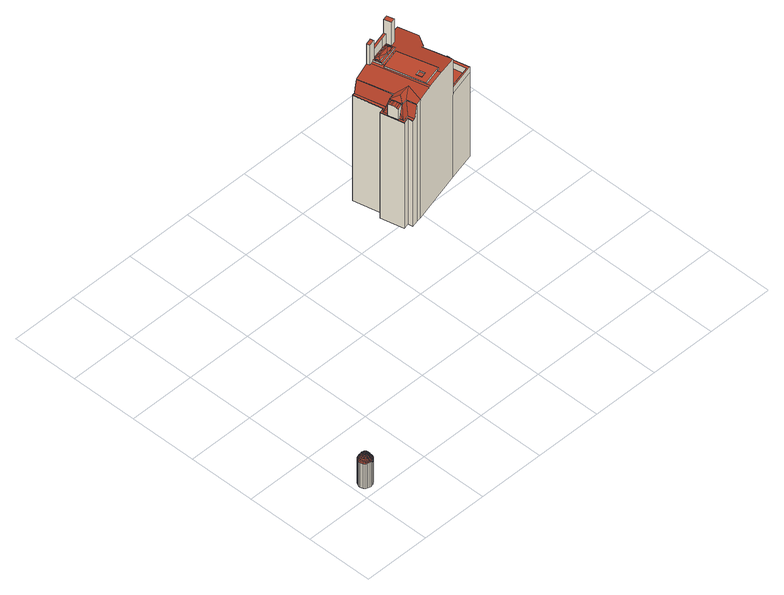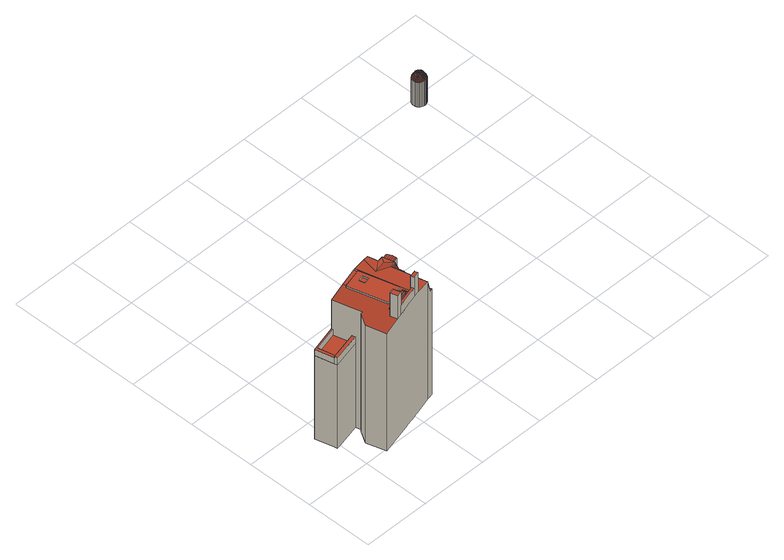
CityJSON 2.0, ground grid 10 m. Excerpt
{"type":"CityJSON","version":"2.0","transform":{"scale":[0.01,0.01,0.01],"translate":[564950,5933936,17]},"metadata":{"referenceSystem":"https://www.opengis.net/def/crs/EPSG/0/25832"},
"CityObjects":{
"building1":{"type":"Building","attributes":{"Grundfläche 2D":"3.105714","Grundhöhe NN":"18.549"},"geometry":[{"type":"Solid","lod":"3","boundaries":[[[[0,1,2,3]],[[0,3,4,5]],[[1,6,7,2]],[[5,4,8,9]],[[10,11,12,13]],[[14,15,16,12,11]],[[12,16,17,13]],[[18,13,17,19]],[[15,20,21,22]],[[15,22,16]],[[16,23,24,17]],[[22,25,23,16]],[[19,17,24,26]],[[21,27,25,22]],[[24,23,3,2]],[[23,25,4,3]],[[24,2,7,26]],[[25,27,8,4]],[[6,28,29,7]],[[28,30,31,29]],[[30,32,33,31]],[[32,34,35,33]],[[36,37,38,39,40]],[[37,36,41,42]],[[43,42,41,44]],[[36,45,46,41]],[[40,45,36]],[[41,46,47,44]],[[19,26,48,40]],[[45,40,48,49]],[[46,45,49,50]],[[47,46,50,51]],[[48,26,7,29]],[[49,48,29,31]],[[50,49,31,33]],[[51,50,33,35]],[[34,52,53,35]],[[52,54,55,53]],[[56,57,55,54]],[[56,58,59,57]],[[60,61,62,63]],[[60,63,64,65,66,67]],[[68,69,70,67,66,65]],[[62,71,64,63]],[[72,69,68,73]],[[71,47,51,74]],[[64,71,74,75]],[[64,75,76,65]],[[65,76,77,68]],[[73,68,77,78]],[[74,51,35,53]],[[75,74,53,55]],[[75,55,57,76]],[[77,76,57,59]],[[78,77,59,79]],[[80,79,59,58]],[[81,82,79,80]],[[81,83,84,82]],[[83,85,86,84]],[[87,88,86,85]],[[89,90,91,92]],[[93,92,91,94]],[[90,72,73,95]],[[91,90,95,96]],[[94,91,96,97]],[[98,94,97,99]],[[95,73,78,100]],[[96,95,100,101]],[[97,96,101,102]],[[97,102,103,99]],[[78,79,82,100]],[[100,82,84,101]],[[102,101,84,86]],[[102,86,88,103]],[[87,104,105,88]],[[106,107,105,104]],[[106,108,109,107]],[[108,110,111,109]],[[112,113,114,115,116,117]],[[117,116,115,118,119,120]],[[120,119,121,122]],[[98,99,114,113]],[[121,119,118,123]],[[121,123,124,125]],[[99,103,126,114]],[[114,126,127,115]],[[118,115,127,128]],[[123,118,128,129]],[[124,123,129,130]],[[103,88,105,126]],[[127,126,105,107]],[[128,127,107,109]],[[129,128,109,111]],[[129,111,131,130]],[[110,132,131,111]],[[133,134,131,132]],[[135,136,134,133]],[[135,137,138,136]],[[137,139,140,138]],[[141,125,142,143,144]],[[145,146,144,143,142]],[[147,148,149,146,145,150]],[[124,142,125]],[[142,150,145]],[[142,124,130,151]],[[142,151,152,150]],[[147,150,152,153]],[[154,147,153,155]],[[130,131,134,151]],[[152,151,134,136]],[[153,152,136,138]],[[155,153,138,140]],[[156,157,140,139]],[[158,159,157,156]],[[158,160,161,159]],[[160,162,163,161]],[[164,165,166,167]],[[164,167,168,169,170]],[[171,172,173,170,169,168]],[[167,166,174,175]],[[175,168,167]],[[154,155,176,174]],[[174,176,177,175]],[[168,175,177,178]],[[171,168,178,179]],[[176,155,140,157]],[[177,176,157,159]],[[178,177,159,161]],[[178,161,163,179]],[[180,181,163,162]],[[182,183,181,180]],[[184,185,183,182]],[[184,186,187,185]],[[188,189,190,191,192]],[[193,194,195,192,191,190]],[[196,197,198,195,194,193]],[[189,172,171,199]],[[199,190,189]],[[20,197,196,21]],[[171,179,200,199]],[[190,199,200,201]],[[193,190,201,202]],[[196,193,202,203]],[[21,196,203,27]],[[179,163,181,200]],[[201,200,181,183]],[[202,201,183,185]],[[203,202,185,187]],[[203,187,8,27]],[[9,8,187,186]],[[204,205,206,207]],[[208,206,205]],[[209,204,210,211]],[[207,210,204]],[[212,209,213,214]],[[211,213,209]],[[212,214,215]],[[216,215,217,218]],[[214,217,215]],[[216,219,220]],[[218,219,216]],[[221,220,219,222]],[[221,222,223,224]],[[225,224,223,226]],[[227,225,226,228]],[[227,228,229,230]],[[231,230,229,232]],[[231,232,233,234]],[[235,234,233,236]],[[235,236,237,238]],[[238,237,239]],[[239,240,241]],[[237,240,239]],[[241,242,243]],[[240,242,241]],[[243,244,245,246]],[[242,244,243]],[[246,245,247]],[[247,248,249]],[[245,250,247]],[[250,248,247]],[[251,249,248,252]],[[251,252,253,254]],[[254,253,255]],[[255,256,257]],[[253,258,255]],[[258,256,255]],[[257,256,259]],[[259,260,261]],[[256,262,259]],[[262,260,259]],[[263,208,205,204,209,212,215,216,220,221,224,225,227,230,231,234,235,238,239,241,243,246,247,249,251,254,255,257,259,261,264,265,266]],[[264,261,260,267]],[[265,264,267,268]],[[265,268,269,266]],[[266,270,263]],[[269,270,266]],[[263,270,208]],[[208,271,206]],[[270,271,208]],[[206,11,10,207]],[[206,271,14,11]],[[210,207,10,272]],[[211,210,272,38]],[[211,38,37,213]],[[213,37,42,214]],[[217,214,42,43]],[[217,43,61,218]],[[219,218,61,60]],[[219,60,67,222]],[[222,67,70,223]],[[223,70,273,226]],[[228,226,273,89]],[[228,89,92,229]],[[232,229,92,93]],[[232,93,274,233]],[[236,233,274,112]],[[237,236,112,117]],[[237,117,120,240]],[[242,240,120,122]],[[244,242,122,141]],[[244,141,144,245]],[[245,144,146,250]],[[248,250,146,149]],[[252,248,149,275]],[[252,275,165,253]],[[253,165,164,258]],[[258,164,170,256]],[[262,256,170,173]],[[262,173,188,260]],[[267,260,188,192]],[[267,192,195,268]],[[269,268,195,198]],[[270,269,198,276]],[[271,270,276,14]],[[272,10,13,18]],[[272,18,19,40,39,38]],[[61,43,44,62]],[[70,69,72,273]],[[89,273,72,90]],[[93,94,98,274]],[[274,98,113,112]],[[141,122,121,125]],[[154,277,275,149,148,147]],[[174,166,165,275,277,154]],[[173,172,189,188]],[[198,197,20,276]],[[14,276,20,15]],[[62,44,47,71]],[[278,279,1,0]],[[279,280,6,1]],[[281,278,0,5]],[[282,281,5,9]],[[280,283,28,6]],[[283,284,30,28]],[[284,285,32,30]],[[285,286,34,32]],[[286,287,52,34]],[[287,288,54,52]],[[288,289,56,54]],[[289,290,58,56]],[[290,291,80,58]],[[291,292,81,80]],[[292,293,83,81]],[[293,294,85,83]],[[294,295,87,85]],[[295,296,104,87]],[[296,297,106,104]],[[297,298,108,106]],[[298,299,110,108]],[[299,300,132,110]],[[300,301,133,132]],[[301,302,135,133]],[[302,303,137,135]],[[303,304,139,137]],[[304,305,156,139]],[[305,306,158,156]],[[306,307,160,158]],[[307,308,162,160]],[[308,309,180,162]],[[309,310,182,180]],[[310,311,184,182]],[[311,312,186,184]],[[312,282,9,186]],[[306,305,304,303,302,301,300,299,298,297,296,295,294,293,292,291,290,289,288,287,286,285,284,283,280,279,278,281,282,312,311,310,309,308,307]]]],"semantics":{"surfaces":[{"type":"RoofSurface"},{"type":"WallSurface"},{"type":"GroundSurface"}],"values":[[0,0,0,0,0,0,0,0,0,0,0,0,0,0,0,0,0,0,0,0,0,0,0,0,0,0,0,0,0,0,0,0,0,0,0,0,0,0,0,0,0,0,0,0,0,0,0,0,0,0,0,0,0,0,0,0,0,0,0,0,0,0,0,0,0,0,0,0,0,0,0,0,0,0,0,0,0,0,0,0,0,0,0,0,0,0,0,0,0,0,0,0,0,0,0,0,0,0,0,0,0,0,0,0,0,0,0,0,0,0,0,0,0,0,0,0,0,0,0,0,0,0,0,0,0,0,0,0,0,0,0,0,0,0,0,0,0,0,0,0,0,0,0,0,0,0,0,0,0,0,0,0,0,0,0,0,0,0,0,0,0,0,0,0,0,0,0,0,0,0,0,0,0,0,0,0,0,0,0,0,0,0,0,0,0,0,0,0,0,0,0,0,0,0,0,0,0,0,0,0,0,0,0,0,0,0,0,0,0,0,0,0,0,0,0,0,0,0,0,0,0,0,0,0,0,0,0,0,0,0,0,0,0,0,0,0,0,0,0,0,0,0,0,0,0,0,0,0,0,1,1,1,1,1,1,1,1,1,1,1,1,1,1,1,1,1,1,1,1,1,1,1,1,1,1,1,1,1,1,1,1,1,1,1,2]]}}]},
"building2":{"type":"Building","attributes":{"Grundfläche 2D":"108.239963","Grundhöhe NN":"17.609"},"children":["building2-1","building2-2","building2-3","building2-4","building2-5","building2-6","building2-7","building2-8","building2-9"],"geometry":[{"type":"Solid","lod":"3","boundaries":[[[[313,314,315,316,317,318,319,320,321,322,323,324,325,326],[327,328,329,330]],[[331,332,333,334,335,336,337,338,339]],[[340,341,342,343,344]],[[345,346,342,341]],[[347,348,349,350,351,346,345]],[[352,353,354,355,356,357,350]],[[346,351,350,357,356,358,359]],[[360,361,355]],[[355,361,356]],[[362,363,364,365,361,360]],[[366,367,363]],[[367,364,363]],[[368,369,370,371,372,373,374,375,343,342,346,359,358,356,361,365,376]],[[377,378,379,380,381]],[[382,383,384,385,386,387,378,377]],[[388,389,390,391]],[[392,393,394,395,396,397,398,399,400,401,402]],[[402,384,383,382,390,403,404,405,393,406]],[[406,393,392,402]],[[389,407,390]],[[390,407,403]],[[408,409,410,411,412,413,414,415,398,397,396,416,417,418,391,419,420,421,422]],[[418,423,391]],[[423,388,391]],[[387,424,425,378]],[[426,427,428,429,430,431,432,425,424]],[[379,378,425,432]],[[433,434,435,436]],[[320,319,416,396,395,394,393,405,404,325,324,323,322,321]],[[404,403,326,325]],[[389,388,315,314,313,326,403,407]],[[388,423,316,315]],[[418,417,318,317,316,423]],[[417,416,319,318]],[[433,327,330,434]],[[434,330,329,435]],[[435,329,328,436]],[[436,328,327,433]],[[437,337,336,335,438,439]],[[440,339,338,337,437,441]],[[332,331,339,440,442,443]],[[444,445,446,447,448,369,368,376,365,364,367,366,449,450]],[[370,369,448,451]],[[371,370,451,452]],[[372,371,452,453]],[[373,372,453,454]],[[374,373,454,455]],[[344,343,375,374,455,456,457,458]],[[381,344,458,459,377]],[[420,419,391,390,382,377,459,438,335,460]],[[334,333,332,443,461,408,422,421,420,460,335]],[[409,408,461,462]],[[410,409,462,463]],[[411,410,463,464]],[[465,466,467,468,449,366,386,385,384,402,401,400,399,398,415,414,413,412,411,464,469]],[[360,387,386,366,363,362]],[[387,360,355,424]],[[352,350,349,348,347,345,432,431,430,429,428,427,426,424,355,354,353]],[[432,345,341,379]],[[344,381,380,379,341,340]],[[451,448,447,446,445,444,450,449,468,467,466,465,469,464,463,462,461,443,442,440,441,437,439,438,459,458,457,456,455,454,453,452]]]],"semantics":{"surfaces":[{"type":"RoofSurface"},{"type":"WallSurface"},{"type":"GroundSurface"}],"values":[[0,0,0,0,0,0,0,0,0,0,0,0,0,0,0,0,0,0,0,0,0,0,0,0,0,0,0,0,1,1,1,1,1,1,1,1,1,1,1,1,1,1,1,1,1,1,1,1,1,1,1,1,1,1,1,1,1,1,1,1,2]]}}]},
"building2-1":{"type":"BuildingInstallation","parents":["building2"],"geometry":[{"type":"MultiSurface","lod":"3","boundaries":[[[470,471,472]],[[472,471,473]],[[474,471,470]],[[475,476,477,478,479,474]],[[474,479,471]],[[480,481,482,479,478,477]],[[483,473,479,482,481]],[[471,479,473]],[[484,485,486,481,480,477,487,488]],[[481,486,489]],[[481,489,483]],[[490,491,492,473,483,489,493,494]],[[473,492,495,496]],[[496,497,473]],[[498,499,472,473,497,500,501]],[[502,470,472,499,503]],[[504,505,474,470,502,506]],[[474,505,507,508]],[[509,476,475,474,508,510,511]],[[487,477,476,509,512,513]]],"semantics":{"surfaces":[{"type":"RoofSurface"},{"type":"WallSurface"}],"values":[0,0,0,0,0,0,0,0,1,1,1,1,1,1,1,1,1,1,1,1]}}]},
"building2-2":{"type":"BuildingInstallation","parents":["building2"],"geometry":[{"type":"MultiSurface","lod":"3","boundaries":[[[514,515,516,517,518,519,520,521,522,523,524,525]],[[414,415,398,399,400,401,516,515,514,525,524,413]],[[526,527,528,518,517,529,530,531]],[[528,532,519,518]],[[532,533,534,535,536,537,523,522,521,520,519]]],"semantics":{"surfaces":[{"type":"RoofSurface"},{"type":"WallSurface"}],"values":[0,1,1,1,1]}}]},
"building2-3":{"type":"BuildingInstallation","parents":["building2"],"geometry":[{"type":"MultiSurface","lod":"3","boundaries":[[[538,539,540,541,542]],[[332,333,540,539]],[[540,333,543,544,545,541]],[[339,542,541,545,338]],[[339,331,332,539,538,542]]],"semantics":{"surfaces":[{"type":"RoofSurface"},{"type":"WallSurface"}],"values":[0,1,1,1,1]}}]},
"building2-4":{"type":"BuildingInstallation","parents":["building2"],"geometry":[{"type":"MultiSurface","lod":"3","boundaries":[[[546,547,460,548,549,545,544]],[[543,550,546,544]],[[550,334,547,546]],[[334,335,460,547]],[[335,336,337,549,548,460]],[[337,338,545,549]]],"semantics":{"surfaces":[{"type":"RoofSurface"},{"type":"WallSurface"}],"values":[0,1,1,1,1,1]}}]},
"building2-5":{"type":"BuildingInstallation","parents":["building2"],"geometry":[{"type":"MultiSurface","lod":"3","boundaries":[[[551,552,553,554,555,556,557,558,559,560,561,562,563,564,565,566,567,568,569,570,571,572]],[[370,371,567,566]],[[572,571,375,573]],[[573,574,551,572]],[[575,553,552,551,574,576]],[[577,578,561,560]],[[563,562,579,376]],[[376,368,369,565,564,563]],[[369,370,566,565]],[[371,372,568,567]],[[372,373,569,568]],[[373,374,570,569]],[[374,375,571,570]],[[578,579,562,561]]],"semantics":{"surfaces":[{"type":"RoofSurface"},{"type":"WallSurface"}],"values":[0,1,1,1,1,1,1,1,1,1,1,1,1,1]}}]},
"building2-6":{"type":"BuildingInstallation","parents":["building2"],"geometry":[{"type":"MultiSurface","lod":"3","boundaries":[[[580,581,582,583,353,584,585,586]],[[587,353,583,588]],[[588,589,428,587]],[[589,590,591,428]],[[348,591,590,592]],[[593,348,592,594,595,596]],[[352,353,587,428,591,348,349,350]],[[585,584,597,357,358,577,560,559,582,581,580,586]],[[559,558,557,556,555,554,594,592,590,589,588,583,582]],[[594,554,553,575,359,351,593,596,595]]],"semantics":{"surfaces":[{"type":"RoofSurface"},{"type":"WallSurface"}],"values":[0,0,0,0,0,0,1,1,1,1]}}]},
"building2-7":{"type":"BuildingInstallation","parents":["building2"],"geometry":[{"type":"MultiSurface","lod":"3","boundaries":[[[598,599,600,601,602]],[[600,599,524,523,537,603]],[[603,604,605,602,601,600]],[[605,412,598,602]],[[413,524,599,598,412]]],"semantics":{"surfaces":[{"type":"RoofSurface"},{"type":"WallSurface"}],"values":[0,1,1,1,1]}}]},
"building2-8":{"type":"BuildingInstallation","parents":["building2"],"geometry":[{"type":"MultiSurface","lod":"3","boundaries":[[[606,607,608,609,610,611,612,613,614,615,616,617]],[[608,607,606,385,618,619]],[[609,608,619,620,621,383,622,623,624,625,626,627,614,613,612,611,610]],[[516,615,614,627,529,517]],[[516,401,402,384,385,606,617,616,615]]],"semantics":{"surfaces":[{"type":"RoofSurface"},{"type":"WallSurface"}],"values":[0,1,1,1,1]}}]},
"building2-9":{"type":"BuildingInstallation","parents":["building2"],"geometry":[{"type":"MultiSurface","lod":"3","boundaries":[[[628,629,630,631]],[[530,498,501,500]],[[631,632,505,504,506,502]],[[628,631,502,503]],[[498,530,627,628,503,499]],[[624,623,628,627,626,625]],[[531,530,500,497,496,495,492,491,490,528,527,526]],[[507,505,632]],[[509,511,510,508,507,632,633,634]],[[635,636,637,534,533,532,494,493,489,486,485,484,488,487,513,512,509,634,638]],[[528,490,494,532]],[[529,627,530]],[[623,622,639,629,628]],[[640,641,397,642,635,638,634,633,632,631,630,629,639,406,392]],[[636,635,642,535,534,637]]],"semantics":{"surfaces":[{"type":"RoofSurface"},{"type":"WallSurface"}],"values":[0,0,0,0,0,0,0,0,0,0,0,0,1,1,1]}}]}
},
"vertices":[
[10,137,574],[12,119,574],[23,121,586],[21,137,586],[22,153,586],[12,154,574],[17,102,574],[27,106,586],[27,168,586],[16,172,574],[77,131,664],[76,138,664],[62,137,649],[63,129,649],[77,143,664],[62,146,649],[44,137,630],[45,125,630],[65,120,649],[49,114,630],[65,154,649],[48,160,630],[45,149,630],[32,137,604],[34,123,604],[33,151,604],[38,110,604],[37,164,604],[25,86,574],[34,91,586],[36,71,574],[44,79,586],[49,59,574],[56,68,586],[64,50,574],[69,59,586],[74,106,649],[85,115,664],[81,120,664],[69,113,649],[54,103,630],[81,100,649],[89,111,664],[94,108,664],[88,95,649],[61,94,630],[70,86,630],[80,79,630],[44,97,604],[52,86,604],[62,76,604],[74,69,604],[81,43,574],[84,53,586],[98,39,574],[99,50,586],[116,38,574],[115,49,586],[134,41,574],[131,51,586],[106,104,664],[100,106,664],[96,92,649],[104,90,649],[102,72,630],[114,72,630],[113,90,649],[112,104,664],[126,74,630],[121,91,649],[118,105,664],[91,75,630],[130,94,649],[137,78,630],[87,63,604],[101,61,604],[115,60,604],[129,62,604],[142,67,604],[146,57,586],[151,47,574],[166,55,574],[160,64,586],[180,67,574],[172,75,586],[192,80,574],[183,87,586],[201,96,574],[191,100,586],[129,110,664],[137,98,649],[144,103,649],[134,114,664],[138,118,664],[150,110,649],[147,83,630],[156,91,630],[164,100,630],[154,117,649],[170,110,630],[154,74,604],[165,82,604],[174,93,604],[181,105,604],[207,113,574],[196,115,586],[209,130,574],[199,131,586],[209,148,574],[199,147,586],[206,166,574],[195,163,586],[143,129,664],[157,126,649],[174,121,630],[176,133,630],[158,134,649],[144,135,664],[176,145,630],[158,143,649],[144,141,664],[157,151,649],[143,147,664],[173,156,630],[169,167,630],[153,159,649],[185,118,604],[188,132,604],[188,146,604],[185,160,604],[180,173,604],[190,178,586],[199,182,574],[190,198,574],[181,191,586],[178,211,574],[171,203,586],[164,222,574],[158,213,586],[148,230,574],[144,220,586],[140,153,664],[163,177,630],[149,167,649],[137,158,664],[143,173,649],[133,163,664],[146,193,630],[136,179,649],[128,166,664],[155,186,630],[172,185,604],[163,195,604],[152,204,604],[135,199,630],[140,210,604],[131,235,574],[129,225,586],[113,238,574],[113,227,586],[95,237,574],[97,226,586],[78,232,574],[81,222,586],[111,172,664],[117,171,664],[120,185,649],[112,186,649],[100,203,630],[103,186,649],[105,171,664],[89,200,630],[95,184,649],[99,170,664],[124,202,630],[112,204,630],[126,214,604],[113,216,604],[99,215,604],[85,212,604],[62,225,574],[67,216,586],[47,215,574],[54,207,586],[34,203,574],[42,196,586],[24,188,574],[33,183,586],[94,167,664],[87,180,649],[68,189,630],[80,175,649],[89,164,664],[60,181,630],[73,169,649],[84,160,664],[53,171,630],[68,162,649],[81,155,664],[78,196,630],[72,206,604],[61,198,604],[51,188,604],[43,177,604],[99,136,679],[99,138,679],[90,138,672],[91,134,672],[99,140,679],[102,130,679],[92,131,672],[93,128,672],[103,129,679],[95,125,672],[98,122,672],[105,128,679],[107,127,679],[101,120,672],[104,119,672],[108,118,672],[109,126,679],[111,126,679],[111,118,672],[115,119,672],[113,127,679],[115,127,679],[118,120,672],[117,128,679],[121,121,672],[124,124,672],[118,130,679],[120,131,679],[126,126,672],[128,130,672],[121,133,679],[121,135,679],[129,133,672],[130,136,672],[122,137,679],[122,139,679],[130,140,672],[121,141,679],[129,143,672],[120,143,679],[128,147,672],[126,150,672],[119,145,679],[118,146,679],[121,155,672],[116,148,679],[124,152,672],[115,149,679],[118,156,672],[114,157,672],[112,149,679],[110,150,679],[107,158,672],[108,149,679],[111,158,672],[106,149,679],[101,155,672],[105,148,679],[104,157,672],[99,142,679],[103,147,679],[101,145,679],[100,144,679],[97,153,672],[95,151,672],[93,148,672],[92,145,672],[91,141,672],[79,126,664],[124,107,664],[141,124,664],[123,169,664],[78,149,664],[129,183,649],[10,137,155],[12,119,155],[17,102,155],[12,154,155],[16,172,155],[25,86,155],[36,71,155],[49,59,155],[64,50,155],[81,43,155],[98,39,155],[116,38,155],[134,41,155],[151,47,155],[166,55,155],[180,67,155],[192,80,155],[201,96,155],[207,113,155],[209,130,155],[209,148,155],[206,166,155],[199,182,155],[190,198,155],[178,211,155],[164,222,155],[148,230,155],[131,235,155],[113,238,155],[95,237,155],[78,232,155],[62,225,155],[47,215,155],[34,203,155],[24,188,155],
[4180,3046,2131],[4181,3047,2131],[4431,3115,2131],[4432,3115,2131],[4436,3116,2131],[4469,3125,2131],[4313,3700,2131],[4293,3695,2131],[4247,3682,2131],[4233,3678,2131],[4059,3631,2131],[4055,3630,2131],[4021,3621,2131],[4178,3046,2131],[4272,3259,2131],[4293,3176,2131],[4208,3154,2131],[4187,3237,2131],[5021,3551,1489],[4646,3459,1489],[4658,3413,1489],[4727,3157,1489],[4733,3134,1489],[5116,3236,1489],[5135,3241,1489],[5073,3514,1489],[5061,3561,1489],[3851,3004,2055],[3838,3061,2055],[3801,3000,1860],[3824,2901,1860],[3872,2912,2055],[3756,3043,2055],[3706,2978,1860],[3753,3055,2055],[3747,3079,2056],[3738,3111,2055],[3731,3139,2055],[3717,3046,1942],[3724,3164,2055],[3718,3190,2056],[3714,3203,2055],[3709,3221,2055],[3642,3258,1860],[3688,3196,1962],[3658,3188,1860],[3692,3039,1860],[3799,3244,2055],[3736,3277,1860],[3785,3301,2055],[3677,3752,2055],[3646,3746,1933],[3628,3741,1860],[3677,3754,2055],[3652,3747,1958],[3609,3736,1860],[3586,3729,1860],[3685,3300,1860],[3599,3280,1860],[3677,2939,1860],[3763,2959,1860],[3779,2891,1860],[3817,2900,1860],[3621,3739,1860],[3949,2925,2078],[4006,3189,2097],[3838,3061,2067],[3851,3004,2067],[3872,2912,2067],[4158,2980,2112],[3961,3778,2112],[3949,3828,2112],[3920,3820,2107],[3677,3754,2067],[3799,3244,2067],[4431,3115,2105],[4181,3047,2111],[4193,2989,2111],[4451,3058,2104],[4051,3670,2110],[4059,3631,2110],[4233,3678,2106],[4247,3682,2106],[4293,3695,2104],[4282,3737,2104],[4240,3907,2104],[4180,3891,2106],[4160,3885,2106],[4014,3846,2110],[4009,3844,2110],[4178,3046,2111],[4021,3621,2112],[4055,3630,2111],[4046,3669,2110],[4180,3046,2111],[4621,3552,2081],[4647,3558,2078],[4752,3734,2066],[4672,4024,2067],[4413,3954,2090],[4339,3934,2096],[4326,3930,2097],[4301,3923,2099],[4313,3700,2103],[4469,3125,2102],[4436,3116,2104],[4484,3067,2102],[4733,3134,2080],[4727,3157,2080],[4658,3413,2080],[4432,3115,2105],[3709,3221,2067],[3829,3147,2097],[3714,3203,2067],[3724,3164,2067],[3731,3139,2067],[3738,3111,2067],[3747,3079,2067],[3753,3055,2067],[3756,3043,2067],[4272,3259,2108],[4187,3237,2110],[4208,3154,2110],[4293,3176,2108],[5135,3241,61],[4733,3134,61],[5116,3236,61],[5061,3561,61],[5073,3514,61],[5021,3551,61],[4646,3459,61],[3646,3746,61],[3628,3741,61],[3621,3739,61],[3609,3736,61],[3586,3729,61],[3677,3754,61],[3652,3747,61],[3685,3300,61],[3599,3280,61],[3677,2939,61],[3763,2959,61],[3779,2891,61],[3817,2900,61],[3824,2901,61],[3872,2912,61],[3949,2925,61],[4733,3134,1590],[4621,3552,61],[4647,3558,61],[4752,3734,61],[4672,4024,61],[4160,3885,61],[4014,3846,61],[4009,3844,61],[3949,3828,61],[4180,3891,61],
[4049,3710,2148],[4075,3757,2165],[4031,3789,2144],[4180,3830,2129],[4208,3749,2131],[4224,3753,2129],[4276,3765,2123],[4340,3781,2116],[4334,3785,2119],[4291,3816,2146],[4327,3826,2116],[4316,3868,2116],[4310,3857,2122],[4254,3851,2122],[4327,3826,2113],[4323,3843,2113],[4316,3868,2113],[4340,3781,2113],[4333,3805,2113],[4283,3859,2116],[4254,3851,2118],[4247,3849,2118],[4198,3835,2122],[4258,3852,2118],[4255,3851,2118],[4195,3834,2122],[4180,3830,2123],[4177,3829,2124],[4042,3792,2133],[4031,3789,2134],[4084,3804,2130],[4057,3796,2132],[4049,3710,2133],[4034,3777,2133],[4181,3742,2124],[4207,3749,2122],[4053,3711,2133],[4208,3749,2122],[4212,3750,2122],[4276,3765,2118],[4224,3753,2121],[4238,3756,2120],[4290,3769,2117],[4318,3776,2115],
[4180,3891,2262],[4160,3885,2262],[4014,3846,2262],[4024,3811,2262],[4249,3872,2262],[4250,3872,2262],[4327,3893,2262],[4330,3894,2262],[4336,3896,2262],[4348,3899,2262],[4339,3934,2262],[4301,3923,2262],[4172,3851,2124],[4191,3856,2122],[4249,3872,2118],[4024,3811,2134],[4058,3820,2132],[4169,3850,2124],[4250,3872,2118],[4327,3893,2112],[4330,3894,2112],[4330,3894,2098],[4336,3896,2097],[4348,3899,2096],
[5021,3551,1613],[4646,3459,1613],[4658,3413,1613],[5073,3514,1613],[5061,3561,1613],[5032,3504,1489],[5032,3504,1590],[5073,3514,1590],
[5088,3254,1590],[4727,3157,1590],[5116,3236,1590],[5135,3241,1590],[5088,3254,1489],
[3704,2970,1868],[3690,3028,1868],[3688,3038,1868],[3671,3033,1868],[3665,3057,1868],[3649,3117,1868],[3642,3143,1868],[3636,3168,1868],[3632,3181,1868],[3652,3186,1868],[3634,3266,1868],[3725,3287,1868],[3621,3739,1868],[3609,3736,1868],[3586,3729,1868],[3685,3300,1868],[3599,3280,1868],[3677,2939,1868],[3763,2959,1868],[3779,2891,1868],[3817,2900,1868],[3796,2992,1868],[3796,2992,1860],[3704,2970,1860],[3688,3038,1860],[3690,3028,1860],[3652,3186,1860],[3634,3266,1860],[3725,3287,1860],
[3658,3188,2044],[3652,3186,2044],[3632,3181,2044],[3636,3168,2056],[3711,3202,2044],[3706,3200,2044],[3688,3196,2044],[3724,3164,2063],[3642,3143,2063],[3649,3117,2067],[3657,3089,2063],[3738,3111,2063],[3665,3057,2056],[3750,3054,2044],[3671,3033,2044],[3688,3038,2044],[3692,3039,2044],[3706,3200,2025],
[4413,3954,2487],[4339,3934,2487],[4367,3830,2487],[4379,3833,2487],[4441,3850,2487],[4367,3830,2096],[4379,3833,2095],[4441,3850,2089],
[3920,3820,2446],[3932,3774,2446],[3933,3771,2446],[3950,3775,2446],[3953,3776,2446],[4019,3794,2446],[4022,3795,2446],[4025,3796,2446],[4028,3796,2446],[4014,3846,2446],[4009,3844,2446],[3949,3828,2446],[3932,3774,2107],[3933,3771,2108],[3950,3775,2110],[3953,3776,2111],[3999,3789,2111],[3999,3789,2134],[4019,3794,2134],[4022,3795,2134],[4025,3796,2134],[4028,3796,2134],
[4013,3739,2134],[4034,3666,2134],[4046,3669,2134],[4051,3670,2133],[4219,3719,2122],[4234,3723,2121],[4282,3737,2118],[4368,3762,2112],[4348,3833,2112],[4332,3887,2112],[4301,3742,2116],[4034,3666,2111],[4219,3719,2106],[4234,3723,2106],[4368,3762,2097]
]}
